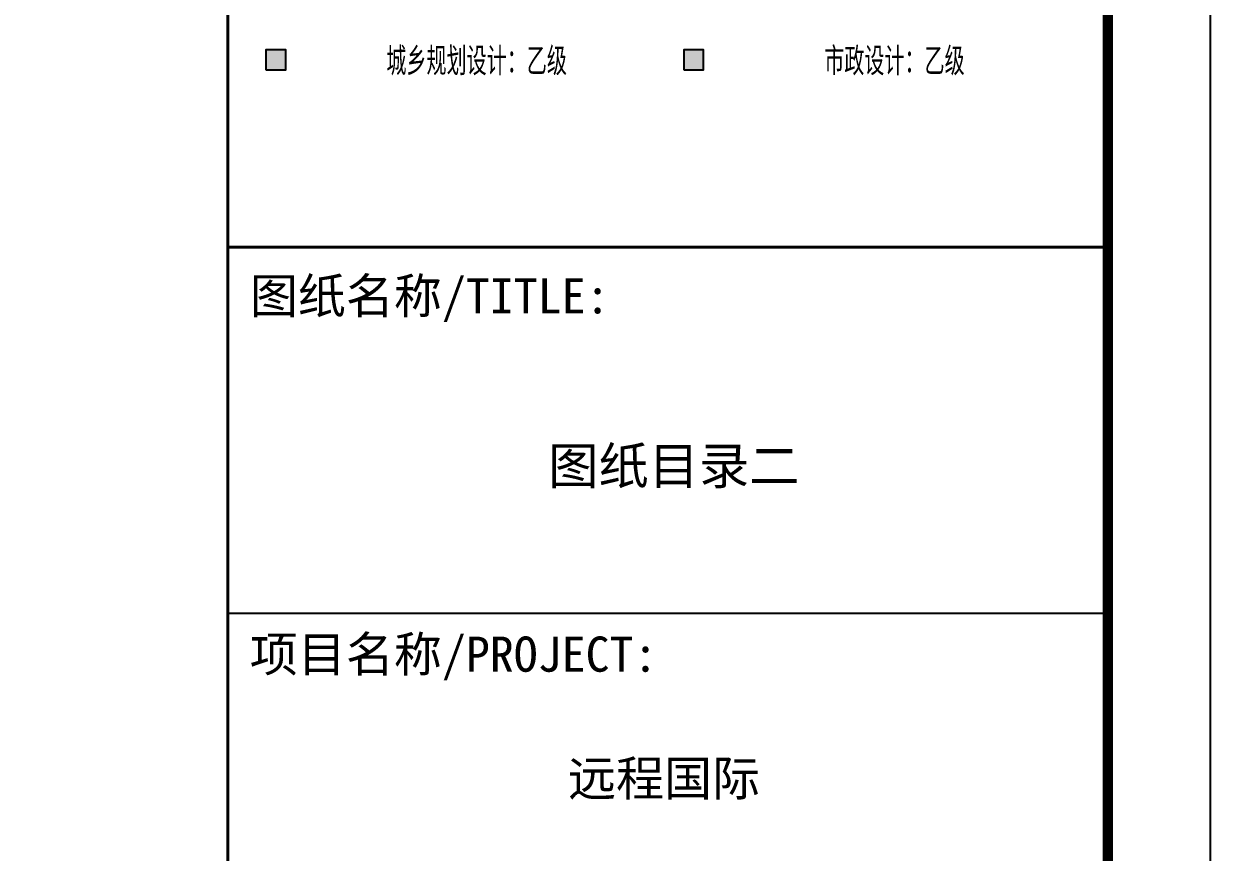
# Model space of a CAD drawing. Extents: x -737978 to 768813, y -372247 to 1140308.
# Drawn here: x -578257 to -570058, y 53974 to 59702 of the extents above; entities that cross this region are included whole.
import ezdxf
from ezdxf.enums import TextEntityAlignment as Align

# ---------------------------------------------------------------- set-up
doc = ezdxf.new("R2010")
doc.units = 0
doc.header["$LTSCALE"] = 10
doc.header["$MEASUREMENT"] = 0
doc.layers.get('0').update_dxf_attribs({"linetype": 'CONTINUOUS'})
doc.layers.add('8', color=8, linetype='CONTINUOUS')
doc.layers.add('PUB_TITLE', color=4, linetype='CONTINUOUS')
doc.styles.add('-仿宋_GB2312', font='GBENOR.shx', dxfattribs={"bigfont": 'GBCBIG.shx'})
doc.styles.add('-宋体', font='', dxfattribs={"width": 0.8})
doc.styles.get('-宋体').set_extended_font_data('SimSun')

# ---------------------------------------------------------------- blocks, each defined once
blk = doc.blocks.new('TQ1')
at = {"layer": 'PUB_TITLE'}
for points in [[(-49459.9, -395349), (-49459.9, -395214), (-49594.9, -395214), (-49594.9, -395349)], [(-46611.5, -395349), (-46611.5, -395214), (-46746.5, -395214), (-46746.5, -395349)]]:
    blk.add_hatch(color=7, dxfattribs=at).paths.add_polyline_path(points)
blk.add_line((-49854.8, -399054.8), (-43854.8, -399054.8), dxfattribs=at)
at = {"layer": 'PUB_TITLE', "const_width": 20}
for points in [[(-49854.8, -378413.9), (-49854.8, -418454.8)], [(-49854.8, -396558.8), (-43854.8, -396558.8)]]:
    blk.add_lwpolyline(points, dxfattribs=at)
at = {"layer": 'PUB_TITLE', "color": 7}
for points in [[(-49594.9, -395349), (-49459.9, -395349), (-49459.9, -395214), (-49594.9, -395214)], [(-46746.5, -395349), (-46611.5, -395349), (-46611.5, -395214), (-46746.5, -395214)]]:
    blk.add_lwpolyline(points, close=True, dxfattribs=at)
at = {"layer": 'PUB_TITLE', "color": 7, "style": '-仿宋_GB2312'}
for s, p in [('城乡规划设计：乙级', (-48158.7, -395386.5)), ('市政设计：乙级', (-45310.3, -395386.5))]:
    blk.add_text(s, height=190, dxfattribs=at).set_placement(p, align=Align.CENTER)
at = {"layer": 'PUB_TITLE', "style": '-宋体'}
for s, p in [('图纸名称/TITLE:', (-49704.8, -397011.1)), ('项目名称/PROJECT:', (-49704.8, -399454.9)), ('远程国际', (-47535.7, -400301.7))]:
    blk.add_text(s, height=240, dxfattribs=at).set_placement(p)

msp = doc.modelspace()

# ---------------------------------------------------------------- linework, layer by layer
at = {"layer": '8'}
msp.add_lwpolyline([(-576846.3, 72943.1), (-576846.3, 35963.6)], dxfattribs=at)
at = {"layer": 'PUB_TITLE'}
msp.add_lwpolyline([(-629457.6, 35256.2), (-629457.6, 77256.2), (-570057.6, 77256.2), (-570057.6, 35256.2)], close=True, dxfattribs=at)
at = {"layer": 'PUB_TITLE', "const_width": 70.7}
msp.add_lwpolyline([(-627754.6, 35963.3), (-570764.7, 35963.3), (-570764.7, 76549.1), (-627754.6, 76549.1)], close=True, dxfattribs=at)

# ---------------------------------------------------------------- block references
at = {"xscale": 1.01360066206343, "yscale": 1.01360066206343, "zscale": 1.01360066206343}
msp.add_blockref('TQ1', (-526313.5, 460109.7), dxfattribs=at)

# ---------------------------------------------------------------- texts
at = {"layer": 'PUB_TITLE', "color": 6, "style": '-宋体'}
msp.add_text('图纸目录二', height=254.55, dxfattribs=at).set_placement((-574632.1, 56518.6))

doc.saveas('drawing.dxf')
